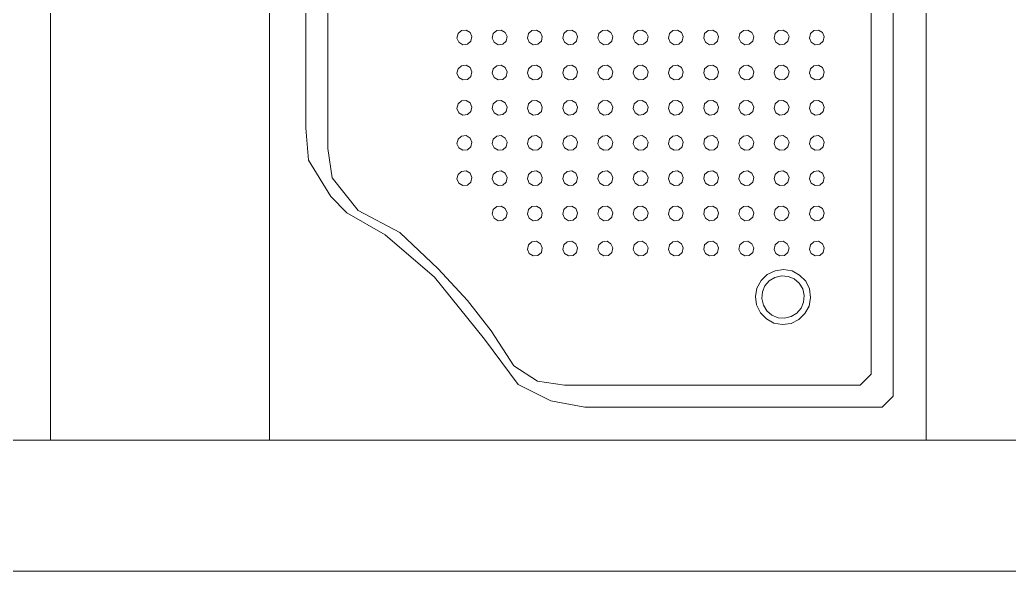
# Model space of a CAD drawing. Header units: millimetres. Extents: x -32 to 1412, y -324 to 2887.
# Drawn here: x 1031.656 to 1032.786, y 2053.059 to 2053.69 of the extents above; entities that cross this region are included whole.
import ezdxf

# ---------------------------------------------------------------- set-up
doc = ezdxf.new("R2010")
doc.units = ezdxf.units.MM
doc.header["$LTSCALE"] = 0.5
doc.layers.add('arquitetura', color=252, linetype='CONTINUOUS', lineweight=5)

msp = doc.modelspace()

# ---------------------------------------------------------------- linework, layer by layer
at = {"layer": 'arquitetura', "color": 252}
for p, q in [((1031.6912, 2053.2091), (1031.6912, 2055.0591)), ((1032.6912, 2053.2091), (1032.6912, 2054.9091)), ((1031.9412, 2053.2091), (1031.9412, 2053.9591)), ((1032.6912, 2053.2091), (1032.6912, 2053.9591)), ((1032.6912, 2053.9591), (1032.6912, 2053.2091)), ((1031.9827, 2053.5656), (1031.9827, 2053.9051)), ((1032.0079, 2053.5423), (1032.0079, 2053.8799)), ((1032.6284, 2053.75), (1032.6284, 2053.2846)), ((1032.6535, 2053.75), (1032.6535, 2053.2594)), ((1032.1565, 2053.6738), (1032.1604, 2053.6773)), ((1032.1604, 2053.6773), (1032.1657, 2053.6778)), ((1032.1657, 2053.6778), (1032.1702, 2053.6751)), ((1032.1702, 2053.6751), (1032.1723, 2053.6703)), ((1032.1967, 2053.6738), (1032.2007, 2053.6773)), ((1032.2007, 2053.6773), (1032.2059, 2053.6778)), ((1032.2059, 2053.6778), (1032.2105, 2053.6751)), ((1032.2105, 2053.6751), (1032.2126, 2053.6703)), ((1032.237, 2053.6738), (1032.2409, 2053.6773)), ((1032.2409, 2053.6773), (1032.2462, 2053.6778)), ((1032.2462, 2053.6778), (1032.2507, 2053.6751)), ((1032.2507, 2053.6751), (1032.2528, 2053.6703)), ((1032.2772, 2053.6738), (1032.2812, 2053.6773)), ((1032.2812, 2053.6773), (1032.2864, 2053.6778)), ((1032.2864, 2053.6778), (1032.291, 2053.6751)), ((1032.291, 2053.6751), (1032.2931, 2053.6703)), ((1032.3175, 2053.6738), (1032.3214, 2053.6773)), ((1032.3214, 2053.6773), (1032.3267, 2053.6778)), ((1032.3267, 2053.6778), (1032.3312, 2053.6751)), ((1032.3312, 2053.6751), (1032.3333, 2053.6703)), ((1032.3577, 2053.6738), (1032.3617, 2053.6773)), ((1032.3617, 2053.6773), (1032.3669, 2053.6778)), ((1032.3669, 2053.6778), (1032.3715, 2053.6751)), ((1032.3715, 2053.6751), (1032.3736, 2053.6703)), ((1032.398, 2053.6738), (1032.4019, 2053.6773)), ((1032.4019, 2053.6773), (1032.4072, 2053.6778)), ((1032.4072, 2053.6778), (1032.4117, 2053.6751)), ((1032.4117, 2053.6751), (1032.4138, 2053.6703)), ((1032.4382, 2053.6738), (1032.4422, 2053.6773)), ((1032.4422, 2053.6773), (1032.4474, 2053.6778)), ((1032.4474, 2053.6778), (1032.452, 2053.6751)), ((1032.452, 2053.6751), (1032.4541, 2053.6703)), ((1032.4785, 2053.6738), (1032.4824, 2053.6773)), ((1032.4824, 2053.6773), (1032.4877, 2053.6778)), ((1032.4877, 2053.6778), (1032.4922, 2053.6751)), ((1032.4922, 2053.6751), (1032.4943, 2053.6703)), ((1032.5187, 2053.6738), (1032.5227, 2053.6773)), ((1032.5227, 2053.6773), (1032.5279, 2053.6778)), ((1032.5279, 2053.6778), (1032.5324, 2053.6751)), ((1032.5324, 2053.6751), (1032.5346, 2053.6703)), ((1032.559, 2053.6738), (1032.5629, 2053.6773)), ((1032.5629, 2053.6773), (1032.5682, 2053.6778)), ((1032.5682, 2053.6778), (1032.5727, 2053.6751)), ((1032.5727, 2053.6751), (1032.5748, 2053.6703)), ((1032.1553, 2053.6686), (1032.1565, 2053.6738)), ((1032.1574, 2053.6638), (1032.1553, 2053.6686)), ((1032.162, 2053.6611), (1032.1574, 2053.6638)), ((1032.1712, 2053.6651), (1032.1672, 2053.6616)), ((1032.1723, 2053.6703), (1032.1712, 2053.6651)), ((1032.1956, 2053.6686), (1032.1967, 2053.6738)), ((1032.1977, 2053.6638), (1032.1956, 2053.6686)), ((1032.2022, 2053.6611), (1032.1977, 2053.6638)), ((1032.2114, 2053.6651), (1032.2075, 2053.6616)), ((1032.2126, 2053.6703), (1032.2114, 2053.6651)), ((1032.2358, 2053.6686), (1032.237, 2053.6738)), ((1032.2379, 2053.6638), (1032.2358, 2053.6686)), ((1032.2425, 2053.6611), (1032.2379, 2053.6638)), ((1032.2517, 2053.6651), (1032.2477, 2053.6616)), ((1032.2528, 2053.6703), (1032.2517, 2053.6651)), ((1032.2761, 2053.6686), (1032.2772, 2053.6738)), ((1032.2782, 2053.6638), (1032.2761, 2053.6686)), ((1032.2827, 2053.6611), (1032.2782, 2053.6638)), ((1032.2919, 2053.6651), (1032.288, 2053.6616)), ((1032.2931, 2053.6703), (1032.2919, 2053.6651)), ((1032.3163, 2053.6686), (1032.3175, 2053.6738)), ((1032.3184, 2053.6638), (1032.3163, 2053.6686)), ((1032.323, 2053.6611), (1032.3184, 2053.6638)), ((1032.3322, 2053.6651), (1032.3282, 2053.6616)), ((1032.3333, 2053.6703), (1032.3322, 2053.6651)), ((1032.3566, 2053.6686), (1032.3577, 2053.6738)), ((1032.3587, 2053.6638), (1032.3566, 2053.6686)), ((1032.3632, 2053.6611), (1032.3587, 2053.6638)), ((1032.3724, 2053.6651), (1032.3685, 2053.6616)), ((1032.3736, 2053.6703), (1032.3724, 2053.6651)), ((1032.3968, 2053.6686), (1032.398, 2053.6738)), ((1032.3989, 2053.6638), (1032.3968, 2053.6686)), ((1032.4035, 2053.6611), (1032.3989, 2053.6638)), ((1032.4127, 2053.6651), (1032.4087, 2053.6616)), ((1032.4138, 2053.6703), (1032.4127, 2053.6651)), ((1032.4371, 2053.6686), (1032.4382, 2053.6738)), ((1032.4392, 2053.6638), (1032.4371, 2053.6686)), ((1032.4437, 2053.6611), (1032.4392, 2053.6638)), ((1032.4529, 2053.6651), (1032.449, 2053.6616)), ((1032.4541, 2053.6703), (1032.4529, 2053.6651)), ((1032.4773, 2053.6686), (1032.4785, 2053.6738)), ((1032.4794, 2053.6638), (1032.4773, 2053.6686)), ((1032.484, 2053.6611), (1032.4794, 2053.6638)), ((1032.4932, 2053.6651), (1032.4892, 2053.6616)), ((1032.4943, 2053.6703), (1032.4932, 2053.6651)), ((1032.5176, 2053.6686), (1032.5187, 2053.6738)), ((1032.5197, 2053.6638), (1032.5176, 2053.6686)), ((1032.5242, 2053.6611), (1032.5197, 2053.6638)), ((1032.5334, 2053.6651), (1032.5295, 2053.6616)), ((1032.5346, 2053.6703), (1032.5334, 2053.6651)), ((1032.5578, 2053.6686), (1032.559, 2053.6738)), ((1032.5599, 2053.6638), (1032.5578, 2053.6686)), ((1032.5645, 2053.6611), (1032.5599, 2053.6638)), ((1032.5737, 2053.6651), (1032.5697, 2053.6616)), ((1032.5748, 2053.6703), (1032.5737, 2053.6651)), ((1032.1672, 2053.6616), (1032.162, 2053.6611)), ((1032.2075, 2053.6616), (1032.2022, 2053.6611)), ((1032.2477, 2053.6616), (1032.2425, 2053.6611)), ((1032.288, 2053.6616), (1032.2827, 2053.6611)), ((1032.3282, 2053.6616), (1032.323, 2053.6611)), ((1032.3685, 2053.6616), (1032.3632, 2053.6611)), ((1032.4087, 2053.6616), (1032.4035, 2053.6611)), ((1032.449, 2053.6616), (1032.4437, 2053.6611)), ((1032.4892, 2053.6616), (1032.484, 2053.6611)), ((1032.5295, 2053.6616), (1032.5242, 2053.6611)), ((1032.5697, 2053.6616), (1032.5645, 2053.6611)), ((1032.1553, 2053.6284), (1032.1565, 2053.6335)), ((1032.1565, 2053.6335), (1032.1604, 2053.637)), ((1032.1604, 2053.637), (1032.1657, 2053.6376)), ((1032.1657, 2053.6376), (1032.1702, 2053.6349)), ((1032.1702, 2053.6349), (1032.1723, 2053.63)), ((1032.1723, 2053.63), (1032.1712, 2053.6249)), ((1032.1956, 2053.6284), (1032.1967, 2053.6335)), ((1032.1967, 2053.6335), (1032.2007, 2053.637)), ((1032.2007, 2053.637), (1032.2059, 2053.6376)), ((1032.2059, 2053.6376), (1032.2105, 2053.6349)), ((1032.2105, 2053.6349), (1032.2126, 2053.63)), ((1032.2126, 2053.63), (1032.2114, 2053.6249)), ((1032.2358, 2053.6284), (1032.237, 2053.6335)), ((1032.237, 2053.6335), (1032.2409, 2053.637)), ((1032.2409, 2053.637), (1032.2462, 2053.6376)), ((1032.2462, 2053.6376), (1032.2507, 2053.6349)), ((1032.2507, 2053.6349), (1032.2528, 2053.63)), ((1032.2528, 2053.63), (1032.2517, 2053.6249)), ((1032.2761, 2053.6284), (1032.2772, 2053.6335)), ((1032.2772, 2053.6335), (1032.2812, 2053.637)), ((1032.2812, 2053.637), (1032.2864, 2053.6376)), ((1032.2864, 2053.6376), (1032.291, 2053.6349)), ((1032.291, 2053.6349), (1032.2931, 2053.63)), ((1032.2931, 2053.63), (1032.2919, 2053.6249)), ((1032.3163, 2053.6284), (1032.3175, 2053.6335)), ((1032.3175, 2053.6335), (1032.3214, 2053.637)), ((1032.3214, 2053.637), (1032.3267, 2053.6376)), ((1032.3267, 2053.6376), (1032.3312, 2053.6349)), ((1032.3312, 2053.6349), (1032.3333, 2053.63)), ((1032.3333, 2053.63), (1032.3322, 2053.6249)), ((1032.3566, 2053.6284), (1032.3577, 2053.6335)), ((1032.3577, 2053.6335), (1032.3617, 2053.637)), ((1032.3617, 2053.637), (1032.3669, 2053.6376)), ((1032.3669, 2053.6376), (1032.3715, 2053.6349)), ((1032.3715, 2053.6349), (1032.3736, 2053.63)), ((1032.3736, 2053.63), (1032.3724, 2053.6249)), ((1032.3968, 2053.6284), (1032.398, 2053.6335)), ((1032.398, 2053.6335), (1032.4019, 2053.637)), ((1032.4019, 2053.637), (1032.4072, 2053.6376)), ((1032.4072, 2053.6376), (1032.4117, 2053.6349)), ((1032.4117, 2053.6349), (1032.4138, 2053.63)), ((1032.4138, 2053.63), (1032.4127, 2053.6249)), ((1032.4371, 2053.6284), (1032.4382, 2053.6335)), ((1032.4382, 2053.6335), (1032.4422, 2053.637)), ((1032.4422, 2053.637), (1032.4474, 2053.6376)), ((1032.4474, 2053.6376), (1032.452, 2053.6349)), ((1032.452, 2053.6349), (1032.4541, 2053.63)), ((1032.4541, 2053.63), (1032.4529, 2053.6249)), ((1032.4773, 2053.6284), (1032.4785, 2053.6335)), ((1032.4785, 2053.6335), (1032.4824, 2053.637)), ((1032.4824, 2053.637), (1032.4877, 2053.6376)), ((1032.4877, 2053.6376), (1032.4922, 2053.6349)), ((1032.4922, 2053.6349), (1032.4943, 2053.63)), ((1032.4943, 2053.63), (1032.4932, 2053.6249)), ((1032.5176, 2053.6284), (1032.5187, 2053.6335)), ((1032.5187, 2053.6335), (1032.5227, 2053.637)), ((1032.5227, 2053.637), (1032.5279, 2053.6376)), ((1032.5279, 2053.6376), (1032.5324, 2053.6349)), ((1032.5324, 2053.6349), (1032.5346, 2053.63)), ((1032.5346, 2053.63), (1032.5334, 2053.6249)), ((1032.5578, 2053.6284), (1032.559, 2053.6335)), ((1032.559, 2053.6335), (1032.5629, 2053.637)), ((1032.5629, 2053.637), (1032.5682, 2053.6376)), ((1032.5682, 2053.6376), (1032.5727, 2053.6349)), ((1032.5727, 2053.6349), (1032.5748, 2053.63)), ((1032.5748, 2053.63), (1032.5737, 2053.6249)), ((1032.1574, 2053.6236), (1032.1553, 2053.6284)), ((1032.162, 2053.6209), (1032.1574, 2053.6236)), ((1032.1672, 2053.6214), (1032.162, 2053.6209)), ((1032.1712, 2053.6249), (1032.1672, 2053.6214)), ((1032.1977, 2053.6236), (1032.1956, 2053.6284)), ((1032.2022, 2053.6209), (1032.1977, 2053.6236)), ((1032.2075, 2053.6214), (1032.2022, 2053.6209)), ((1032.2114, 2053.6249), (1032.2075, 2053.6214)), ((1032.2379, 2053.6236), (1032.2358, 2053.6284)), ((1032.2425, 2053.6209), (1032.2379, 2053.6236)), ((1032.2477, 2053.6214), (1032.2425, 2053.6209)), ((1032.2517, 2053.6249), (1032.2477, 2053.6214)), ((1032.2782, 2053.6236), (1032.2761, 2053.6284)), ((1032.2827, 2053.6209), (1032.2782, 2053.6236)), ((1032.288, 2053.6214), (1032.2827, 2053.6209)), ((1032.2919, 2053.6249), (1032.288, 2053.6214)), ((1032.3184, 2053.6236), (1032.3163, 2053.6284)), ((1032.323, 2053.6209), (1032.3184, 2053.6236)), ((1032.3282, 2053.6214), (1032.323, 2053.6209)), ((1032.3322, 2053.6249), (1032.3282, 2053.6214)), ((1032.3587, 2053.6236), (1032.3566, 2053.6284)), ((1032.3632, 2053.6209), (1032.3587, 2053.6236)), ((1032.3685, 2053.6214), (1032.3632, 2053.6209)), ((1032.3724, 2053.6249), (1032.3685, 2053.6214)), ((1032.3989, 2053.6236), (1032.3968, 2053.6284)), ((1032.4035, 2053.6209), (1032.3989, 2053.6236)), ((1032.4087, 2053.6214), (1032.4035, 2053.6209)), ((1032.4127, 2053.6249), (1032.4087, 2053.6214)), ((1032.4392, 2053.6236), (1032.4371, 2053.6284)), ((1032.4437, 2053.6209), (1032.4392, 2053.6236)), ((1032.449, 2053.6214), (1032.4437, 2053.6209)), ((1032.4529, 2053.6249), (1032.449, 2053.6214)), ((1032.4794, 2053.6236), (1032.4773, 2053.6284)), ((1032.484, 2053.6209), (1032.4794, 2053.6236)), ((1032.4892, 2053.6214), (1032.484, 2053.6209)), ((1032.4932, 2053.6249), (1032.4892, 2053.6214)), ((1032.5197, 2053.6236), (1032.5176, 2053.6284)), ((1032.5242, 2053.6209), (1032.5197, 2053.6236)), ((1032.5295, 2053.6214), (1032.5242, 2053.6209)), ((1032.5334, 2053.6249), (1032.5295, 2053.6214)), ((1032.5599, 2053.6236), (1032.5578, 2053.6284)), ((1032.5645, 2053.6209), (1032.5599, 2053.6236)), ((1032.5697, 2053.6214), (1032.5645, 2053.6209)), ((1032.5737, 2053.6249), (1032.5697, 2053.6214)), ((1032.1565, 2053.5933), (1032.1604, 2053.5968)), ((1032.1604, 2053.5968), (1032.1657, 2053.5973)), ((1032.1657, 2053.5973), (1032.1702, 2053.5946)), ((1032.1967, 2053.5933), (1032.2007, 2053.5968)), ((1032.2007, 2053.5968), (1032.2059, 2053.5973)), ((1032.2059, 2053.5973), (1032.2105, 2053.5946)), ((1032.237, 2053.5933), (1032.2409, 2053.5968)), ((1032.2409, 2053.5968), (1032.2462, 2053.5973)), ((1032.2462, 2053.5973), (1032.2507, 2053.5946)), ((1032.2772, 2053.5933), (1032.2812, 2053.5968)), ((1032.2812, 2053.5968), (1032.2864, 2053.5973)), ((1032.2864, 2053.5973), (1032.291, 2053.5946)), ((1032.3175, 2053.5933), (1032.3214, 2053.5968)), ((1032.3214, 2053.5968), (1032.3267, 2053.5973)), ((1032.3267, 2053.5973), (1032.3312, 2053.5946)), ((1032.3577, 2053.5933), (1032.3617, 2053.5968)), ((1032.3617, 2053.5968), (1032.3669, 2053.5973)), ((1032.3669, 2053.5973), (1032.3715, 2053.5946)), ((1032.398, 2053.5933), (1032.4019, 2053.5968)), ((1032.4019, 2053.5968), (1032.4072, 2053.5973)), ((1032.4072, 2053.5973), (1032.4117, 2053.5946)), ((1032.4382, 2053.5933), (1032.4422, 2053.5968)), ((1032.4422, 2053.5968), (1032.4474, 2053.5973)), ((1032.4474, 2053.5973), (1032.452, 2053.5946)), ((1032.4785, 2053.5933), (1032.4824, 2053.5968)), ((1032.4824, 2053.5968), (1032.4877, 2053.5973)), ((1032.4877, 2053.5973), (1032.4922, 2053.5946)), ((1032.5187, 2053.5933), (1032.5227, 2053.5968)), ((1032.5227, 2053.5968), (1032.5279, 2053.5973)), ((1032.5279, 2053.5973), (1032.5324, 2053.5946)), ((1032.559, 2053.5933), (1032.5629, 2053.5968)), ((1032.5629, 2053.5968), (1032.5682, 2053.5973)), ((1032.5682, 2053.5973), (1032.5727, 2053.5946)), ((1032.1553, 2053.5881), (1032.1565, 2053.5933)), ((1032.1574, 2053.5833), (1032.1553, 2053.5881)), ((1032.1712, 2053.5846), (1032.1672, 2053.5811)), ((1032.1702, 2053.5946), (1032.1723, 2053.5898)), ((1032.1723, 2053.5898), (1032.1712, 2053.5846)), ((1032.1956, 2053.5881), (1032.1967, 2053.5933)), ((1032.1977, 2053.5833), (1032.1956, 2053.5881)), ((1032.2114, 2053.5846), (1032.2075, 2053.5811)), ((1032.2105, 2053.5946), (1032.2126, 2053.5898)), ((1032.2126, 2053.5898), (1032.2114, 2053.5846)), ((1032.2358, 2053.5881), (1032.237, 2053.5933)), ((1032.2379, 2053.5833), (1032.2358, 2053.5881)), ((1032.2517, 2053.5846), (1032.2477, 2053.5811)), ((1032.2507, 2053.5946), (1032.2528, 2053.5898)), ((1032.2528, 2053.5898), (1032.2517, 2053.5846)), ((1032.2761, 2053.5881), (1032.2772, 2053.5933)), ((1032.2782, 2053.5833), (1032.2761, 2053.5881)), ((1032.2919, 2053.5846), (1032.288, 2053.5811)), ((1032.291, 2053.5946), (1032.2931, 2053.5898)), ((1032.2931, 2053.5898), (1032.2919, 2053.5846)), ((1032.3163, 2053.5881), (1032.3175, 2053.5933)), ((1032.3184, 2053.5833), (1032.3163, 2053.5881)), ((1032.3322, 2053.5846), (1032.3282, 2053.5811)), ((1032.3312, 2053.5946), (1032.3333, 2053.5898)), ((1032.3333, 2053.5898), (1032.3322, 2053.5846)), ((1032.3566, 2053.5881), (1032.3577, 2053.5933)), ((1032.3587, 2053.5833), (1032.3566, 2053.5881)), ((1032.3724, 2053.5846), (1032.3685, 2053.5811)), ((1032.3715, 2053.5946), (1032.3736, 2053.5898)), ((1032.3736, 2053.5898), (1032.3724, 2053.5846)), ((1032.3968, 2053.5881), (1032.398, 2053.5933)), ((1032.3989, 2053.5833), (1032.3968, 2053.5881)), ((1032.4127, 2053.5846), (1032.4087, 2053.5811)), ((1032.4117, 2053.5946), (1032.4138, 2053.5898)), ((1032.4138, 2053.5898), (1032.4127, 2053.5846)), ((1032.4371, 2053.5881), (1032.4382, 2053.5933)), ((1032.4392, 2053.5833), (1032.4371, 2053.5881)), ((1032.4529, 2053.5846), (1032.449, 2053.5811)), ((1032.452, 2053.5946), (1032.4541, 2053.5898)), ((1032.4541, 2053.5898), (1032.4529, 2053.5846)), ((1032.4773, 2053.5881), (1032.4785, 2053.5933)), ((1032.4794, 2053.5833), (1032.4773, 2053.5881)), ((1032.4932, 2053.5846), (1032.4892, 2053.5811)), ((1032.4922, 2053.5946), (1032.4943, 2053.5898)), ((1032.4943, 2053.5898), (1032.4932, 2053.5846)), ((1032.5176, 2053.5881), (1032.5187, 2053.5933)), ((1032.5197, 2053.5833), (1032.5176, 2053.5881)), ((1032.5334, 2053.5846), (1032.5295, 2053.5811)), ((1032.5324, 2053.5946), (1032.5346, 2053.5898)), ((1032.5346, 2053.5898), (1032.5334, 2053.5846)), ((1032.5578, 2053.5881), (1032.559, 2053.5933)), ((1032.5599, 2053.5833), (1032.5578, 2053.5881)), ((1032.5737, 2053.5846), (1032.5697, 2053.5811)), ((1032.5727, 2053.5946), (1032.5748, 2053.5898)), ((1032.5748, 2053.5898), (1032.5737, 2053.5846)), ((1032.162, 2053.5806), (1032.1574, 2053.5833)), ((1032.1672, 2053.5811), (1032.162, 2053.5806)), ((1032.2022, 2053.5806), (1032.1977, 2053.5833)), ((1032.2075, 2053.5811), (1032.2022, 2053.5806)), ((1032.2425, 2053.5806), (1032.2379, 2053.5833)), ((1032.2477, 2053.5811), (1032.2425, 2053.5806)), ((1032.2827, 2053.5806), (1032.2782, 2053.5833)), ((1032.288, 2053.5811), (1032.2827, 2053.5806)), ((1032.323, 2053.5806), (1032.3184, 2053.5833)), ((1032.3282, 2053.5811), (1032.323, 2053.5806)), ((1032.3632, 2053.5806), (1032.3587, 2053.5833)), ((1032.3685, 2053.5811), (1032.3632, 2053.5806)), ((1032.4035, 2053.5806), (1032.3989, 2053.5833)), ((1032.4087, 2053.5811), (1032.4035, 2053.5806)), ((1032.4437, 2053.5806), (1032.4392, 2053.5833)), ((1032.449, 2053.5811), (1032.4437, 2053.5806)), ((1032.484, 2053.5806), (1032.4794, 2053.5833)), ((1032.4892, 2053.5811), (1032.484, 2053.5806)), ((1032.5242, 2053.5806), (1032.5197, 2053.5833)), ((1032.5295, 2053.5811), (1032.5242, 2053.5806)), ((1032.5645, 2053.5806), (1032.5599, 2053.5833)), ((1032.5697, 2053.5811), (1032.5645, 2053.5806)), ((1031.9827, 2053.5656), (1031.9856, 2053.5291)), ((1032.1553, 2053.5479), (1032.1565, 2053.553)), ((1032.1565, 2053.553), (1032.1604, 2053.5565)), ((1032.1604, 2053.5565), (1032.1657, 2053.5571)), ((1032.1657, 2053.5571), (1032.1702, 2053.5544)), ((1032.1702, 2053.5544), (1032.1723, 2053.5495)), ((1032.1956, 2053.5479), (1032.1967, 2053.553)), ((1032.1967, 2053.553), (1032.2007, 2053.5565)), ((1032.2007, 2053.5565), (1032.2059, 2053.5571)), ((1032.2059, 2053.5571), (1032.2105, 2053.5544)), ((1032.2105, 2053.5544), (1032.2126, 2053.5495)), ((1032.2358, 2053.5479), (1032.237, 2053.553)), ((1032.237, 2053.553), (1032.2409, 2053.5565)), ((1032.2409, 2053.5565), (1032.2462, 2053.5571)), ((1032.2462, 2053.5571), (1032.2507, 2053.5544)), ((1032.2507, 2053.5544), (1032.2528, 2053.5495)), ((1032.2761, 2053.5479), (1032.2772, 2053.553)), ((1032.2772, 2053.553), (1032.2812, 2053.5565)), ((1032.2812, 2053.5565), (1032.2864, 2053.5571)), ((1032.2864, 2053.5571), (1032.291, 2053.5544)), ((1032.291, 2053.5544), (1032.2931, 2053.5495)), ((1032.3163, 2053.5479), (1032.3175, 2053.553)), ((1032.3175, 2053.553), (1032.3214, 2053.5565)), ((1032.3214, 2053.5565), (1032.3267, 2053.5571)), ((1032.3267, 2053.5571), (1032.3312, 2053.5544)), ((1032.3312, 2053.5544), (1032.3333, 2053.5495)), ((1032.3566, 2053.5479), (1032.3577, 2053.553)), ((1032.3577, 2053.553), (1032.3617, 2053.5565)), ((1032.3617, 2053.5565), (1032.3669, 2053.5571)), ((1032.3669, 2053.5571), (1032.3715, 2053.5544)), ((1032.3715, 2053.5544), (1032.3736, 2053.5495)), ((1032.3968, 2053.5479), (1032.398, 2053.553)), ((1032.398, 2053.553), (1032.4019, 2053.5565)), ((1032.4019, 2053.5565), (1032.4072, 2053.5571)), ((1032.4072, 2053.5571), (1032.4117, 2053.5544)), ((1032.4117, 2053.5544), (1032.4138, 2053.5495)), ((1032.4371, 2053.5479), (1032.4382, 2053.553)), ((1032.4382, 2053.553), (1032.4422, 2053.5565)), ((1032.4422, 2053.5565), (1032.4474, 2053.5571)), ((1032.4474, 2053.5571), (1032.452, 2053.5544)), ((1032.452, 2053.5544), (1032.4541, 2053.5495)), ((1032.4773, 2053.5479), (1032.4785, 2053.553)), ((1032.4785, 2053.553), (1032.4824, 2053.5565)), ((1032.4824, 2053.5565), (1032.4877, 2053.5571)), ((1032.4877, 2053.5571), (1032.4922, 2053.5544)), ((1032.4922, 2053.5544), (1032.4943, 2053.5495)), ((1032.5176, 2053.5479), (1032.5187, 2053.553)), ((1032.5187, 2053.553), (1032.5227, 2053.5565)), ((1032.5227, 2053.5565), (1032.5279, 2053.5571)), ((1032.5279, 2053.5571), (1032.5324, 2053.5544)), ((1032.5324, 2053.5544), (1032.5346, 2053.5495)), ((1032.5578, 2053.5479), (1032.559, 2053.553)), ((1032.559, 2053.553), (1032.5629, 2053.5565)), ((1032.5629, 2053.5565), (1032.5682, 2053.5571)), ((1032.5682, 2053.5571), (1032.5727, 2053.5544)), ((1032.5727, 2053.5544), (1032.5748, 2053.5495)), ((1032.0079, 2053.5423), (1032.0127, 2053.509)), ((1032.1574, 2053.5431), (1032.1553, 2053.5479)), ((1032.162, 2053.5404), (1032.1574, 2053.5431)), ((1032.1672, 2053.5409), (1032.162, 2053.5404)), ((1032.1712, 2053.5444), (1032.1672, 2053.5409)), ((1032.1723, 2053.5495), (1032.1712, 2053.5444)), ((1032.1977, 2053.5431), (1032.1956, 2053.5479)), ((1032.2022, 2053.5404), (1032.1977, 2053.5431)), ((1032.2075, 2053.5409), (1032.2022, 2053.5404)), ((1032.2114, 2053.5444), (1032.2075, 2053.5409)), ((1032.2126, 2053.5495), (1032.2114, 2053.5444)), ((1032.2379, 2053.5431), (1032.2358, 2053.5479)), ((1032.2425, 2053.5404), (1032.2379, 2053.5431)), ((1032.2477, 2053.5409), (1032.2425, 2053.5404)), ((1032.2517, 2053.5444), (1032.2477, 2053.5409)), ((1032.2528, 2053.5495), (1032.2517, 2053.5444)), ((1032.2782, 2053.5431), (1032.2761, 2053.5479)), ((1032.2827, 2053.5404), (1032.2782, 2053.5431)), ((1032.288, 2053.5409), (1032.2827, 2053.5404)), ((1032.2919, 2053.5444), (1032.288, 2053.5409)), ((1032.2931, 2053.5495), (1032.2919, 2053.5444)), ((1032.3184, 2053.5431), (1032.3163, 2053.5479)), ((1032.323, 2053.5404), (1032.3184, 2053.5431)), ((1032.3282, 2053.5409), (1032.323, 2053.5404)), ((1032.3322, 2053.5444), (1032.3282, 2053.5409)), ((1032.3333, 2053.5495), (1032.3322, 2053.5444)), ((1032.3587, 2053.5431), (1032.3566, 2053.5479)), ((1032.3632, 2053.5404), (1032.3587, 2053.5431)), ((1032.3685, 2053.5409), (1032.3632, 2053.5404)), ((1032.3724, 2053.5444), (1032.3685, 2053.5409)), ((1032.3736, 2053.5495), (1032.3724, 2053.5444)), ((1032.3989, 2053.5431), (1032.3968, 2053.5479)), ((1032.4035, 2053.5404), (1032.3989, 2053.5431)), ((1032.4087, 2053.5409), (1032.4035, 2053.5404)), ((1032.4127, 2053.5444), (1032.4087, 2053.5409)), ((1032.4138, 2053.5495), (1032.4127, 2053.5444)), ((1032.4392, 2053.5431), (1032.4371, 2053.5479)), ((1032.4437, 2053.5404), (1032.4392, 2053.5431)), ((1032.449, 2053.5409), (1032.4437, 2053.5404)), ((1032.4529, 2053.5444), (1032.449, 2053.5409)), ((1032.4541, 2053.5495), (1032.4529, 2053.5444)), ((1032.4794, 2053.5431), (1032.4773, 2053.5479)), ((1032.484, 2053.5404), (1032.4794, 2053.5431)), ((1032.4892, 2053.5409), (1032.484, 2053.5404)), ((1032.4932, 2053.5444), (1032.4892, 2053.5409)), ((1032.4943, 2053.5495), (1032.4932, 2053.5444)), ((1032.5197, 2053.5431), (1032.5176, 2053.5479)), ((1032.5242, 2053.5404), (1032.5197, 2053.5431)), ((1032.5295, 2053.5409), (1032.5242, 2053.5404)), ((1032.5334, 2053.5444), (1032.5295, 2053.5409)), ((1032.5346, 2053.5495), (1032.5334, 2053.5444)), ((1032.5599, 2053.5431), (1032.5578, 2053.5479)), ((1032.5645, 2053.5404), (1032.5599, 2053.5431)), ((1032.5697, 2053.5409), (1032.5645, 2053.5404)), ((1032.5737, 2053.5444), (1032.5697, 2053.5409)), ((1032.5748, 2053.5495), (1032.5737, 2053.5444)), ((1031.9856, 2053.5291), (1032.0114, 2053.4876)), ((1032.1604, 2053.5163), (1032.1657, 2053.5168)), ((1032.1657, 2053.5168), (1032.1702, 2053.5141)), ((1032.2007, 2053.5163), (1032.2059, 2053.5168)), ((1032.2059, 2053.5168), (1032.2105, 2053.5141)), ((1032.2409, 2053.5163), (1032.2462, 2053.5168)), ((1032.2462, 2053.5168), (1032.2507, 2053.5141)), ((1032.2812, 2053.5163), (1032.2864, 2053.5168)), ((1032.2864, 2053.5168), (1032.291, 2053.5141)), ((1032.3214, 2053.5163), (1032.3267, 2053.5168)), ((1032.3267, 2053.5168), (1032.3312, 2053.5141)), ((1032.3617, 2053.5163), (1032.3669, 2053.5168)), ((1032.3669, 2053.5168), (1032.3715, 2053.5141)), ((1032.4019, 2053.5163), (1032.4072, 2053.5168)), ((1032.4072, 2053.5168), (1032.4117, 2053.5141)), ((1032.4422, 2053.5163), (1032.4474, 2053.5168)), ((1032.4474, 2053.5168), (1032.452, 2053.5141)), ((1032.4824, 2053.5163), (1032.4877, 2053.5168)), ((1032.4877, 2053.5168), (1032.4922, 2053.5141)), ((1032.5227, 2053.5163), (1032.5279, 2053.5168)), ((1032.5279, 2053.5168), (1032.5324, 2053.5141)), ((1032.5629, 2053.5163), (1032.5682, 2053.5168)), ((1032.5682, 2053.5168), (1032.5727, 2053.5141)), ((1032.0127, 2053.509), (1032.0424, 2053.4717)), ((1032.1553, 2053.5076), (1032.1565, 2053.5128)), ((1032.1574, 2053.5028), (1032.1553, 2053.5076)), ((1032.1565, 2053.5128), (1032.1604, 2053.5163)), ((1032.1702, 2053.5141), (1032.1723, 2053.5093)), ((1032.1723, 2053.5093), (1032.1712, 2053.5041)), ((1032.1956, 2053.5076), (1032.1967, 2053.5128)), ((1032.1977, 2053.5028), (1032.1956, 2053.5076)), ((1032.1967, 2053.5128), (1032.2007, 2053.5163)), ((1032.2105, 2053.5141), (1032.2126, 2053.5093)), ((1032.2126, 2053.5093), (1032.2114, 2053.5041)), ((1032.2358, 2053.5076), (1032.237, 2053.5128)), ((1032.2379, 2053.5028), (1032.2358, 2053.5076)), ((1032.237, 2053.5128), (1032.2409, 2053.5163)), ((1032.2507, 2053.5141), (1032.2528, 2053.5093)), ((1032.2528, 2053.5093), (1032.2517, 2053.5041)), ((1032.2761, 2053.5076), (1032.2772, 2053.5128)), ((1032.2782, 2053.5028), (1032.2761, 2053.5076)), ((1032.2772, 2053.5128), (1032.2812, 2053.5163)), ((1032.291, 2053.5141), (1032.2931, 2053.5093)), ((1032.2931, 2053.5093), (1032.2919, 2053.5041)), ((1032.3163, 2053.5076), (1032.3175, 2053.5128)), ((1032.3184, 2053.5028), (1032.3163, 2053.5076)), ((1032.3175, 2053.5128), (1032.3214, 2053.5163)), ((1032.3312, 2053.5141), (1032.3333, 2053.5093)), ((1032.3333, 2053.5093), (1032.3322, 2053.5041)), ((1032.3566, 2053.5076), (1032.3577, 2053.5128)), ((1032.3587, 2053.5028), (1032.3566, 2053.5076)), ((1032.3577, 2053.5128), (1032.3617, 2053.5163)), ((1032.3715, 2053.5141), (1032.3736, 2053.5093)), ((1032.3736, 2053.5093), (1032.3724, 2053.5041)), ((1032.3968, 2053.5076), (1032.398, 2053.5128)), ((1032.3989, 2053.5028), (1032.3968, 2053.5076)), ((1032.398, 2053.5128), (1032.4019, 2053.5163)), ((1032.4117, 2053.5141), (1032.4138, 2053.5093)), ((1032.4138, 2053.5093), (1032.4127, 2053.5041)), ((1032.4371, 2053.5076), (1032.4382, 2053.5128)), ((1032.4392, 2053.5028), (1032.4371, 2053.5076)), ((1032.4382, 2053.5128), (1032.4422, 2053.5163)), ((1032.452, 2053.5141), (1032.4541, 2053.5093)), ((1032.4541, 2053.5093), (1032.4529, 2053.5041)), ((1032.4773, 2053.5076), (1032.4785, 2053.5128)), ((1032.4794, 2053.5028), (1032.4773, 2053.5076)), ((1032.4785, 2053.5128), (1032.4824, 2053.5163)), ((1032.4922, 2053.5141), (1032.4943, 2053.5093)), ((1032.4943, 2053.5093), (1032.4932, 2053.5041)), ((1032.5176, 2053.5076), (1032.5187, 2053.5128)), ((1032.5197, 2053.5028), (1032.5176, 2053.5076)), ((1032.5187, 2053.5128), (1032.5227, 2053.5163)), ((1032.5324, 2053.5141), (1032.5346, 2053.5093)), ((1032.5346, 2053.5093), (1032.5334, 2053.5041)), ((1032.5578, 2053.5076), (1032.559, 2053.5128)), ((1032.5599, 2053.5028), (1032.5578, 2053.5076)), ((1032.559, 2053.5128), (1032.5629, 2053.5163)), ((1032.5727, 2053.5141), (1032.5748, 2053.5093)), ((1032.5748, 2053.5093), (1032.5737, 2053.5041)), ((1032.162, 2053.5001), (1032.1574, 2053.5028)), ((1032.1672, 2053.5006), (1032.162, 2053.5001)), ((1032.1712, 2053.5041), (1032.1672, 2053.5006)), ((1032.2022, 2053.5001), (1032.1977, 2053.5028)), ((1032.2075, 2053.5006), (1032.2022, 2053.5001)), ((1032.2114, 2053.5041), (1032.2075, 2053.5006)), ((1032.2425, 2053.5001), (1032.2379, 2053.5028)), ((1032.2477, 2053.5006), (1032.2425, 2053.5001)), ((1032.2517, 2053.5041), (1032.2477, 2053.5006)), ((1032.2827, 2053.5001), (1032.2782, 2053.5028)), ((1032.288, 2053.5006), (1032.2827, 2053.5001)), ((1032.2919, 2053.5041), (1032.288, 2053.5006)), ((1032.323, 2053.5001), (1032.3184, 2053.5028)), ((1032.3282, 2053.5006), (1032.323, 2053.5001)), ((1032.3322, 2053.5041), (1032.3282, 2053.5006)), ((1032.3632, 2053.5001), (1032.3587, 2053.5028)), ((1032.3685, 2053.5006), (1032.3632, 2053.5001)), ((1032.3724, 2053.5041), (1032.3685, 2053.5006)), ((1032.4035, 2053.5001), (1032.3989, 2053.5028)), ((1032.4087, 2053.5006), (1032.4035, 2053.5001)), ((1032.4127, 2053.5041), (1032.4087, 2053.5006)), ((1032.4437, 2053.5001), (1032.4392, 2053.5028)), ((1032.449, 2053.5006), (1032.4437, 2053.5001)), ((1032.4529, 2053.5041), (1032.449, 2053.5006)), ((1032.484, 2053.5001), (1032.4794, 2053.5028)), ((1032.4892, 2053.5006), (1032.484, 2053.5001)), ((1032.4932, 2053.5041), (1032.4892, 2053.5006)), ((1032.5242, 2053.5001), (1032.5197, 2053.5028)), ((1032.5295, 2053.5006), (1032.5242, 2053.5001)), ((1032.5334, 2053.5041), (1032.5295, 2053.5006)), ((1032.5645, 2053.5001), (1032.5599, 2053.5028)), ((1032.5697, 2053.5006), (1032.5645, 2053.5001)), ((1032.5737, 2053.5041), (1032.5697, 2053.5006)), ((1032.0114, 2053.4876), (1032.0294, 2053.4689)), ((1032.0424, 2053.4717), (1032.09, 2053.4462)), ((1032.1956, 2053.4674), (1032.1967, 2053.4725)), ((1032.1967, 2053.4725), (1032.2007, 2053.476)), ((1032.2007, 2053.476), (1032.2059, 2053.4766)), ((1032.2059, 2053.4766), (1032.2105, 2053.4739)), ((1032.2105, 2053.4739), (1032.2126, 2053.469)), ((1032.2358, 2053.4674), (1032.237, 2053.4725)), ((1032.237, 2053.4725), (1032.2409, 2053.476)), ((1032.2409, 2053.476), (1032.2462, 2053.4766)), ((1032.2462, 2053.4766), (1032.2507, 2053.4739)), ((1032.2507, 2053.4739), (1032.2528, 2053.469)), ((1032.2761, 2053.4674), (1032.2772, 2053.4725)), ((1032.2772, 2053.4725), (1032.2812, 2053.476)), ((1032.2812, 2053.476), (1032.2864, 2053.4766)), ((1032.2864, 2053.4766), (1032.291, 2053.4739)), ((1032.291, 2053.4739), (1032.2931, 2053.469)), ((1032.3163, 2053.4674), (1032.3175, 2053.4725)), ((1032.3175, 2053.4725), (1032.3214, 2053.476)), ((1032.3214, 2053.476), (1032.3267, 2053.4766)), ((1032.3267, 2053.4766), (1032.3312, 2053.4739)), ((1032.3312, 2053.4739), (1032.3333, 2053.469)), ((1032.3566, 2053.4674), (1032.3577, 2053.4725)), ((1032.3577, 2053.4725), (1032.3617, 2053.476)), ((1032.3617, 2053.476), (1032.3669, 2053.4766)), ((1032.3669, 2053.4766), (1032.3715, 2053.4739)), ((1032.3715, 2053.4739), (1032.3736, 2053.469)), ((1032.3968, 2053.4674), (1032.398, 2053.4725)), ((1032.398, 2053.4725), (1032.4019, 2053.476)), ((1032.4019, 2053.476), (1032.4072, 2053.4766)), ((1032.4072, 2053.4766), (1032.4117, 2053.4739)), ((1032.4117, 2053.4739), (1032.4138, 2053.469)), ((1032.4371, 2053.4674), (1032.4382, 2053.4725)), ((1032.4382, 2053.4725), (1032.4422, 2053.476)), ((1032.4422, 2053.476), (1032.4474, 2053.4766)), ((1032.4474, 2053.4766), (1032.452, 2053.4739)), ((1032.452, 2053.4739), (1032.4541, 2053.469)), ((1032.4773, 2053.4674), (1032.4785, 2053.4725)), ((1032.4785, 2053.4725), (1032.4824, 2053.476)), ((1032.4824, 2053.476), (1032.4877, 2053.4766)), ((1032.4877, 2053.4766), (1032.4922, 2053.4739)), ((1032.4922, 2053.4739), (1032.4943, 2053.469)), ((1032.5176, 2053.4674), (1032.5187, 2053.4725)), ((1032.5187, 2053.4725), (1032.5227, 2053.476)), ((1032.5227, 2053.476), (1032.5279, 2053.4766)), ((1032.5279, 2053.4766), (1032.5324, 2053.4739)), ((1032.5324, 2053.4739), (1032.5346, 2053.469)), ((1032.5578, 2053.4674), (1032.559, 2053.4725)), ((1032.559, 2053.4725), (1032.5629, 2053.476)), ((1032.5629, 2053.476), (1032.5682, 2053.4766)), ((1032.5682, 2053.4766), (1032.5727, 2053.4739)), ((1032.5727, 2053.4739), (1032.5748, 2053.469)), ((1032.0294, 2053.4689), (1032.0732, 2053.4436)), ((1032.1977, 2053.4626), (1032.1956, 2053.4674)), ((1032.2022, 2053.4599), (1032.1977, 2053.4626)), ((1032.2075, 2053.4604), (1032.2022, 2053.4599)), ((1032.2114, 2053.4639), (1032.2075, 2053.4604)), ((1032.2126, 2053.469), (1032.2114, 2053.4639)), ((1032.2379, 2053.4626), (1032.2358, 2053.4674)), ((1032.2425, 2053.4599), (1032.2379, 2053.4626)), ((1032.2477, 2053.4604), (1032.2425, 2053.4599)), ((1032.2517, 2053.4639), (1032.2477, 2053.4604)), ((1032.2528, 2053.469), (1032.2517, 2053.4639)), ((1032.2782, 2053.4626), (1032.2761, 2053.4674)), ((1032.2827, 2053.4599), (1032.2782, 2053.4626)), ((1032.288, 2053.4604), (1032.2827, 2053.4599)), ((1032.2919, 2053.4639), (1032.288, 2053.4604)), ((1032.2931, 2053.469), (1032.2919, 2053.4639)), ((1032.3184, 2053.4626), (1032.3163, 2053.4674)), ((1032.323, 2053.4599), (1032.3184, 2053.4626)), ((1032.3282, 2053.4604), (1032.323, 2053.4599)), ((1032.3322, 2053.4639), (1032.3282, 2053.4604)), ((1032.3333, 2053.469), (1032.3322, 2053.4639)), ((1032.3587, 2053.4626), (1032.3566, 2053.4674)), ((1032.3632, 2053.4599), (1032.3587, 2053.4626)), ((1032.3685, 2053.4604), (1032.3632, 2053.4599)), ((1032.3724, 2053.4639), (1032.3685, 2053.4604)), ((1032.3736, 2053.469), (1032.3724, 2053.4639)), ((1032.3989, 2053.4626), (1032.3968, 2053.4674)), ((1032.4035, 2053.4599), (1032.3989, 2053.4626)), ((1032.4087, 2053.4604), (1032.4035, 2053.4599)), ((1032.4127, 2053.4639), (1032.4087, 2053.4604)), ((1032.4138, 2053.469), (1032.4127, 2053.4639)), ((1032.4392, 2053.4626), (1032.4371, 2053.4674)), ((1032.4437, 2053.4599), (1032.4392, 2053.4626)), ((1032.449, 2053.4604), (1032.4437, 2053.4599)), ((1032.4529, 2053.4639), (1032.449, 2053.4604)), ((1032.4541, 2053.469), (1032.4529, 2053.4639)), ((1032.4794, 2053.4626), (1032.4773, 2053.4674)), ((1032.484, 2053.4599), (1032.4794, 2053.4626)), ((1032.4892, 2053.4604), (1032.484, 2053.4599)), ((1032.4932, 2053.4639), (1032.4892, 2053.4604)), ((1032.4943, 2053.469), (1032.4932, 2053.4639)), ((1032.5197, 2053.4626), (1032.5176, 2053.4674)), ((1032.5242, 2053.4599), (1032.5197, 2053.4626)), ((1032.5295, 2053.4604), (1032.5242, 2053.4599)), ((1032.5334, 2053.4639), (1032.5295, 2053.4604)), ((1032.5346, 2053.469), (1032.5334, 2053.4639)), ((1032.5599, 2053.4626), (1032.5578, 2053.4674)), ((1032.5645, 2053.4599), (1032.5599, 2053.4626)), ((1032.5697, 2053.4604), (1032.5645, 2053.4599)), ((1032.5737, 2053.4639), (1032.5697, 2053.4604)), ((1032.5748, 2053.469), (1032.5737, 2053.4639)), ((1032.0732, 2053.4436), (1032.1298, 2053.3954)), ((1032.09, 2053.4462), (1032.1338, 2053.4048)), ((1032.2358, 2053.4271), (1032.237, 2053.4323)), ((1032.2379, 2053.4223), (1032.2358, 2053.4271)), ((1032.237, 2053.4323), (1032.2409, 2053.4358)), ((1032.2409, 2053.4358), (1032.2462, 2053.4363)), ((1032.2462, 2053.4363), (1032.2507, 2053.4336)), ((1032.2507, 2053.4336), (1032.2528, 2053.4288)), ((1032.2528, 2053.4288), (1032.2517, 2053.4236)), ((1032.2761, 2053.4271), (1032.2772, 2053.4323)), ((1032.2782, 2053.4223), (1032.2761, 2053.4271)), ((1032.2772, 2053.4323), (1032.2812, 2053.4358)), ((1032.2812, 2053.4358), (1032.2864, 2053.4363)), ((1032.2864, 2053.4363), (1032.291, 2053.4336)), ((1032.291, 2053.4336), (1032.2931, 2053.4288)), ((1032.2931, 2053.4288), (1032.2919, 2053.4236)), ((1032.3163, 2053.4271), (1032.3175, 2053.4323)), ((1032.3184, 2053.4223), (1032.3163, 2053.4271)), ((1032.3175, 2053.4323), (1032.3214, 2053.4358)), ((1032.3214, 2053.4358), (1032.3267, 2053.4363)), ((1032.3267, 2053.4363), (1032.3312, 2053.4336)), ((1032.3312, 2053.4336), (1032.3333, 2053.4288)), ((1032.3333, 2053.4288), (1032.3322, 2053.4236)), ((1032.3566, 2053.4271), (1032.3577, 2053.4323)), ((1032.3587, 2053.4223), (1032.3566, 2053.4271)), ((1032.3577, 2053.4323), (1032.3617, 2053.4358)), ((1032.3617, 2053.4358), (1032.3669, 2053.4363)), ((1032.3669, 2053.4363), (1032.3715, 2053.4336)), ((1032.3715, 2053.4336), (1032.3736, 2053.4288)), ((1032.3736, 2053.4288), (1032.3724, 2053.4236)), ((1032.3968, 2053.4271), (1032.398, 2053.4323)), ((1032.3989, 2053.4223), (1032.3968, 2053.4271)), ((1032.398, 2053.4323), (1032.4019, 2053.4358)), ((1032.4019, 2053.4358), (1032.4072, 2053.4363)), ((1032.4072, 2053.4363), (1032.4117, 2053.4336)), ((1032.4117, 2053.4336), (1032.4138, 2053.4288)), ((1032.4138, 2053.4288), (1032.4127, 2053.4236)), ((1032.4371, 2053.4271), (1032.4382, 2053.4323)), ((1032.4392, 2053.4223), (1032.4371, 2053.4271)), ((1032.4382, 2053.4323), (1032.4422, 2053.4358)), ((1032.4422, 2053.4358), (1032.4474, 2053.4363)), ((1032.4474, 2053.4363), (1032.452, 2053.4336)), ((1032.452, 2053.4336), (1032.4541, 2053.4288)), ((1032.4541, 2053.4288), (1032.4529, 2053.4236)), ((1032.4773, 2053.4271), (1032.4785, 2053.4323)), ((1032.4794, 2053.4223), (1032.4773, 2053.4271)), ((1032.4785, 2053.4323), (1032.4824, 2053.4358)), ((1032.4824, 2053.4358), (1032.4877, 2053.4363)), ((1032.4877, 2053.4363), (1032.4922, 2053.4336)), ((1032.4922, 2053.4336), (1032.4943, 2053.4288)), ((1032.4943, 2053.4288), (1032.4932, 2053.4236)), ((1032.5176, 2053.4271), (1032.5187, 2053.4323)), ((1032.5197, 2053.4223), (1032.5176, 2053.4271)), ((1032.5187, 2053.4323), (1032.5227, 2053.4358)), ((1032.5227, 2053.4358), (1032.5279, 2053.4363)), ((1032.5279, 2053.4363), (1032.5324, 2053.4336)), ((1032.5324, 2053.4336), (1032.5346, 2053.4288)), ((1032.5346, 2053.4288), (1032.5334, 2053.4236)), ((1032.5578, 2053.4271), (1032.559, 2053.4323)), ((1032.5599, 2053.4223), (1032.5578, 2053.4271)), ((1032.559, 2053.4323), (1032.5629, 2053.4358)), ((1032.5629, 2053.4358), (1032.5682, 2053.4363)), ((1032.5682, 2053.4363), (1032.5727, 2053.4336)), ((1032.5727, 2053.4336), (1032.5748, 2053.4288)), ((1032.5748, 2053.4288), (1032.5737, 2053.4236)), ((1032.2425, 2053.4196), (1032.2379, 2053.4223)), ((1032.2477, 2053.4201), (1032.2425, 2053.4196)), ((1032.2517, 2053.4236), (1032.2477, 2053.4201)), ((1032.2827, 2053.4196), (1032.2782, 2053.4223)), ((1032.288, 2053.4201), (1032.2827, 2053.4196)), ((1032.2919, 2053.4236), (1032.288, 2053.4201)), ((1032.323, 2053.4196), (1032.3184, 2053.4223)), ((1032.3282, 2053.4201), (1032.323, 2053.4196)), ((1032.3322, 2053.4236), (1032.3282, 2053.4201)), ((1032.3632, 2053.4196), (1032.3587, 2053.4223)), ((1032.3685, 2053.4201), (1032.3632, 2053.4196)), ((1032.3724, 2053.4236), (1032.3685, 2053.4201)), ((1032.4035, 2053.4196), (1032.3989, 2053.4223)), ((1032.4087, 2053.4201), (1032.4035, 2053.4196)), ((1032.4127, 2053.4236), (1032.4087, 2053.4201)), ((1032.4437, 2053.4196), (1032.4392, 2053.4223)), ((1032.449, 2053.4201), (1032.4437, 2053.4196)), ((1032.4529, 2053.4236), (1032.449, 2053.4201)), ((1032.484, 2053.4196), (1032.4794, 2053.4223)), ((1032.4892, 2053.4201), (1032.484, 2053.4196)), ((1032.4932, 2053.4236), (1032.4892, 2053.4201)), ((1032.5242, 2053.4196), (1032.5197, 2053.4223)), ((1032.5295, 2053.4201), (1032.5242, 2053.4196)), ((1032.5334, 2053.4236), (1032.5295, 2053.4201)), ((1032.5645, 2053.4196), (1032.5599, 2053.4223)), ((1032.5697, 2053.4201), (1032.5645, 2053.4196)), ((1032.5737, 2053.4236), (1032.5697, 2053.4201)), ((1032.1338, 2053.4048), (1032.1672, 2053.3687)), ((1032.5186, 2053.4027), (1032.5283, 2053.4041)), ((1032.5283, 2053.4041), (1032.538, 2053.4024)), ((1032.1298, 2053.3954), (1032.1866, 2053.3246)), ((1032.5026, 2053.3916), (1032.5097, 2053.3984)), ((1032.5097, 2053.3984), (1032.5186, 2053.4027)), ((1032.512, 2053.3911), (1032.5185, 2053.3951)), ((1032.5185, 2053.3951), (1032.5259, 2053.3968)), ((1032.5259, 2053.3968), (1032.5335, 2053.3962)), ((1032.5335, 2053.3962), (1032.5405, 2053.3933)), ((1032.538, 2053.4024), (1032.5467, 2053.3977)), ((1032.5405, 2053.3933), (1032.5463, 2053.3883)), ((1032.5467, 2053.3977), (1032.5536, 2053.3906)), ((1032.4963, 2053.3732), (1032.498, 2053.3829)), ((1032.498, 2053.3829), (1032.5026, 2053.3916)), ((1032.5042, 2053.3784), (1032.5071, 2053.3854)), ((1032.5071, 2053.3854), (1032.512, 2053.3911)), ((1032.5463, 2053.3883), (1032.5502, 2053.3818)), ((1032.5502, 2053.3818), (1032.5519, 2053.3744)), ((1032.5536, 2053.3906), (1032.5579, 2053.3818)), ((1032.5579, 2053.3818), (1032.5592, 2053.372)), ((1032.4976, 2053.3635), (1032.4963, 2053.3732)), ((1032.5035, 2053.3708), (1032.5042, 2053.3784)), ((1032.5053, 2053.3634), (1032.5035, 2053.3708)), ((1032.5519, 2053.3744), (1032.5513, 2053.3669)), ((1032.5592, 2053.372), (1032.5575, 2053.3623)), ((1032.1672, 2053.3687), (1032.1942, 2053.334)), ((1032.5019, 2053.3546), (1032.4976, 2053.3635)), ((1032.5092, 2053.3569), (1032.5053, 2053.3634)), ((1032.5484, 2053.3599), (1032.5434, 2053.3541)), ((1032.5513, 2053.3669), (1032.5484, 2053.3599)), ((1032.5575, 2053.3623), (1032.5528, 2053.3536)), ((1032.5088, 2053.3475), (1032.5019, 2053.3546)), ((1032.5174, 2053.3429), (1032.5088, 2053.3475)), ((1032.515, 2053.352), (1032.5092, 2053.3569)), ((1032.522, 2053.349), (1032.515, 2053.352)), ((1032.5296, 2053.3484), (1032.522, 2053.349)), ((1032.5369, 2053.3502), (1032.5296, 2053.3484)), ((1032.5434, 2053.3541), (1032.5369, 2053.3502)), ((1032.5528, 2053.3536), (1032.5458, 2053.3468)), ((1032.5271, 2053.3412), (1032.5174, 2053.3429)), ((1032.5369, 2053.3425), (1032.5271, 2053.3412)), ((1032.5458, 2053.3468), (1032.5369, 2053.3425)), ((1032.1866, 2053.3246), (1032.2252, 2053.2725)), ((1032.1942, 2053.334), (1032.2201, 2053.2939)), ((1032.2201, 2053.2939), (1032.2471, 2053.2765)), ((1032.6284, 2053.2846), (1032.6158, 2053.272)), ((1032.2252, 2053.2725), (1032.2626, 2053.2538)), ((1032.2471, 2053.2765), (1032.2781, 2053.272)), ((1032.6158, 2053.272), (1032.2781, 2053.272)), ((1032.6535, 2053.2594), (1032.6409, 2053.2468)), ((1032.2626, 2053.2538), (1032.3014, 2053.2468)), ((1032.6409, 2053.2468), (1032.3014, 2053.2468)), ((1032.6412, 2053.2091), (1017.9812, 2053.2091)), ((1032.6912, 2053.2091), (1031.9412, 2053.2091)), ((1033.7912, 2053.2091), (1032.6912, 2053.2091)), ((1017.8312, 2053.0591), (1037.4912, 2053.0591))]:
    msp.add_line(p, q, dxfattribs=at)

doc.saveas('drawing.dxf')
